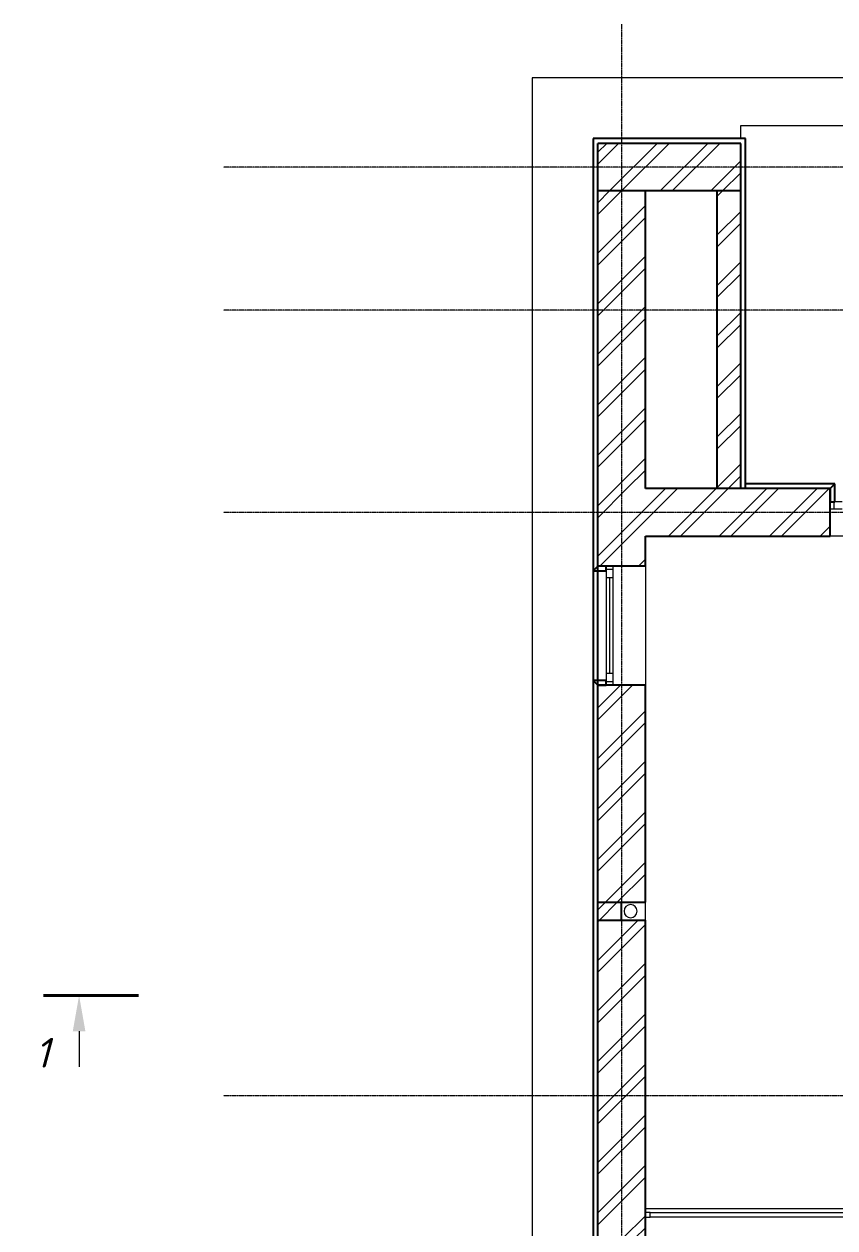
# Model space of a CAD drawing. Header units: millimetres. Extents: x -5016 to 23572, y 233981 to 377995.
# Drawn here: x -5016 to 1790, y 307790 to 317902 of the extents above; entities that cross this region are included whole.
import ezdxf

# ---------------------------------------------------------------- set-up
doc = ezdxf.new("R2010")
doc.units = ezdxf.units.MM
doc.linetypes.add('Осевая 12-2-2', pattern=[16, 12, -2, 0, -2])
doc.linetypes.add('Пунктир 2-1_5', pattern=[3.5, 2, -1.5])
doc.layers.add('A-DETL', color=9, linetype='Continuous', lineweight=13, true_color=0xc200a600)
for name, color, linetype, lineweight in [('A-FLOR', 9, 'Continuous', 13), ('A-GLAZ', 8, 'Continuous', 13), ('A-GLAZ-CWMG', 8, 'Continuous', 13), ('A-WALL', 8, 'Continuous', 13), ('A-WALL-PATT', 8, 'Continuous', 13), ('G-ANNO-SYMB', 8, 'Continuous', 13), ('S-COLS', 8, 'Continuous', 13), ('S-GRID', 8, 'Continuous', 13), ('АР_подложка', 8, 'Continuous', 13)]:
    doc.layers.add(name, color=color, linetype=linetype, lineweight=lineweight)
doc.styles.add('ISOCPEUR_I', font='isocpeui.ttf', dxfattribs={"height": 250})
pattern_1 = [(45, (0, 0), (-212.132, 212.132), []), (45, (0, 100), (-212.132, 212.132), [])]

# ---------------------------------------------------------------- blocks, each defined once
blk = doc.blocks.new('Прямоугольный импост - Прямоугольный импост чёрный-1565332-Этаж 2 - План кровли')
at = {"layer": 'A-GLAZ-CWMG'}
for p, q in [((2408, 12553), (2408, 12593)), ((2408, 12593), (11578, 12593)), ((11578, 12553), (2408, 12553)), ((11578, 12593), (11578, 12553))]:
    blk.add_line(p, q, dxfattribs=at)
blk = doc.blocks.new('Прямоугольный импост - Прямоугольный импост чёрный-1565334-Этаж 2 - План кровли')
at = {"layer": 'A-GLAZ-CWMG'}
for p, q in [((-40, -20), (-40, 20)), ((-40, 20), (0, 20)), ((0, -20), (-40, -20))]:
    blk.add_line(p, q, dxfattribs=at)
blk = doc.blocks.new('INT 20 Окно Прямоугольник 1ст - INT 20 Окно Прямоугольник 1ст 1000-3000h остекление-1568838-Этаж 2 - План кровли')
at = {"layer": 'A-GLAZ'}
for p, q in [((-470, 130), (-470, 70)), ((-400, 130), (-460, 130)), ((460, 130), (400, 130)), ((470, 70), (470, 130)), ((-500, 70), (-470, 70)), ((-470, 70), (-400, 70)), ((400, 70), (470, 70)), ((470, 70), (500, 70))]:
    blk.add_line(p, q, dxfattribs=at)
blk = doc.blocks.new('INT 20 Откосы окон снаружи Прямоугольник - INT 20 Откосы окон снаружи Прямоугольник-1566574-Этаж 2 - План кровли')
at = {"layer": 'A-WALL', "lineweight": 25}
for p, q in [((-477, 30), (-517, -10)), ((-477, -80), (-477, 30)), ((483, -10), (443, 30)), ((443, 30), (443, -80)), ((-517, -10), (-517, -80)), ((-517, -80), (-477, -80)), ((443, -80), (483, -80)), ((483, -80), (483, -10))]:
    blk.add_line(p, q, dxfattribs=at)
blk = doc.blocks.new('INT 20 Стекло - Стекло-1566582-Этаж 2 - План кровли')
at = {"layer": 'A-GLAZ'}
for p, q in [((400, 30), (-400, 30)), ((-400, 30), (-400, -30)), ((-400, 0), (400, 0)), ((400, -30), (400, 30)), ((-400, -30), (400, -30))]:
    blk.add_line(p, q, dxfattribs=at)
blk = doc.blocks.new('INT 20 Окно Прямоугольник 3ст - INT 20 Окно Прямоугольник 3ст 6000_3000-1568890-Этаж 2 - План кровли')
at = {"layer": 'A-GLAZ'}
for p, q in [((-3000, 30), (-2970, 30)), ((-2970, 90), (-2970, 30)), ((-2970, 30), (-2900, 30)), ((-2900, 90), (-2960, 90)), ((-955, 90), (-1025, 90)), ((-1025, 30), (-955, 30)), ((1025, 90), (955, 90)), ((955, 30), (1025, 30)), ((2960, 90), (2900, 90)), ((2900, 30), (2970, 30)), ((2970, 30), (2970, 90)), ((2970, 30), (3000, 30))]:
    blk.add_line(p, q, dxfattribs=at)
blk = doc.blocks.new('INT 20 Откосы окон снаружи Прямоугольник - INT 20 Откосы окон снаружи Прямоугольник-1566592-Этаж 2 - План кровли')
at = {"layer": 'A-WALL', "lineweight": 25}
for p, q in [((-2977, 70), (-3017, 30)), ((-3017, 30), (-3017, -80)), ((-2977, -80), (-2977, 70)), ((2983, 30), (2943, 70)), ((2943, 70), (2943, -80)), ((2983, -80), (2983, 30)), ((-3017, -80), (-2977, -80)), ((2943, -80), (2983, -80))]:
    blk.add_line(p, q, dxfattribs=at)
blk = doc.blocks.new('Колонна ЖБМ - Круг - D 110-1653299-Этаж 2 - План кровли')
at = {"layer": 'S-COLS'}
for start, end in [(360, 180), (180, 360)]:
    blk.add_arc((0, 0), 55, start, end, dxfattribs=at)
blk = doc.blocks.new('Разрез - Номер спереди-3576-Этаж 2 - План кровли')
at = {"layer": 'G-ANNO-SYMB'}
blk.add_hatch(color=256, dxfattribs=at).paths.add_polyline_path([(2.47, -3), (3, 0), (3.53, -3)])
at = {"layer": 'G-ANNO-SYMB', "lineweight": 40}
blk.add_line((0, 0), (8, 0), dxfattribs=at)
at = {"layer": 'G-ANNO-SYMB'}
blk.add_line((3, -3), (3, -6), dxfattribs=at)
blk = doc.blocks.new('АР_k2roof1')
at = {"layer": 'A-WALL-PATT', "lineweight": 9}
h = blk.add_hatch(dxfattribs=at)
h.set_pattern_fill('FP_1', color=256, style=0, pattern_type=2)
h.set_pattern_definition(pattern_1)
h.paths.add_polyline_path([(3168, 21173), (3168, 21573), (1968, 21573), (1968, 21173), (2968, 21173)])
h = blk.add_hatch(dxfattribs=at)
h.set_pattern_fill('FP_1', color=256, style=0, pattern_type=2)
h.set_pattern_definition(pattern_1)
h.paths.add_polyline_path([(2368, 18673), (2368, 21173), (1968, 21173), (1968, 18673)])
h = blk.add_hatch(dxfattribs=at)
h.set_pattern_fill('FP_1', color=256, style=0, pattern_type=2)
h.set_pattern_definition(pattern_1)
h.paths.add_polyline_path([(2968, 18673), (3168, 18673), (3168, 21173), (2968, 21173), (2968, 19528)])
h = blk.add_hatch(dxfattribs=at)
h.set_pattern_fill('FP_1', color=256, style=0, pattern_type=2)
h.set_pattern_definition(pattern_1)
h.paths.add_polyline_path([(11868, 18273), (11868, 18673), (9918, 18673), (9918, 18273), (11705, 18273)])
h.paths.add_polyline_path([(3918, 18273), (3918, 18673), (1968, 18673), (1968, 18273), (3041, 18273)])
h = blk.add_hatch(dxfattribs=at)
h.set_pattern_fill('FP_1', color=256, style=0, pattern_type=2)
h.set_pattern_definition(pattern_1)
h.paths.add_polyline_path([(2368, 15198), (2368, 17023), (1968, 17023), (1968, 15198)])
h.paths.add_polyline_path([(2368, 18023), (2368, 18273), (1968, 18273), (1968, 18023)])
h = blk.add_hatch(dxfattribs=at)
h.set_pattern_fill('FP_1', color=256, style=0, pattern_type=2)
h.set_pattern_definition(pattern_1)
h.paths.add_polyline_path([(1968, 15048), (2168, 15048), (2168, 15198), (1968, 15198)])
h = blk.add_hatch(dxfattribs=at)
h.set_pattern_fill('FP_1', color=256, style=0, pattern_type=2)
h.set_pattern_definition(pattern_1)
h.paths.add_polyline_path([(2318, 8098), (2368, 8098), (2368, 11373), (1968, 11373), (1968, 8098)])
h.paths.add_polyline_path([(2368, 12373), (2368, 15048), (1968, 15048), (1968, 12373), (2318, 12373)])
at = {"layer": 'A-DETL', "color": 1, "lineweight": 25, "true_color": 0xff0000}
for p, q in [((2168, 15048), (2168, 15198)), ((2168, 15198), (2368, 15198)), ((2168, 15048), (2368, 15048))]:
    blk.add_line(p, q, dxfattribs=at)
at = {"layer": 'A-FLOR'}
for p, q in [((12518, 22123), (1418, 22123)), ((1418, 22123), (1418, 3123)), ((3168, 21613), (3168, 21723)), ((3168, 21723), (12118, 21723)), ((2368, 15048), (2368, 15198)), ((11568, 12623), (2368, 12623))]:
    blk.add_line(p, q, dxfattribs=at)
at = {"layer": 'A-WALL', "lineweight": 25}
for p, q in [((3208, 21613), (1928, 21613)), ((1928, 21613), (1928, 5533)), ((3168, 21573), (1968, 21573)), ((1968, 5573), (1968, 21573)), ((3168, 18673), (3168, 21573)), ((3208, 18673), (3208, 21613)), ((3168, 21173), (1968, 21173)), ((2368, 18673), (2368, 21173)), ((2968, 21173), (2968, 18673)), ((3958, 18713), (3208, 18713)), ((3918, 18673), (3958, 18713)), ((3918, 18673), (2368, 18673)), ((3918, 18273), (3918, 18673)), ((2368, 18273), (3918, 18273)), ((2368, 18023), (2368, 18273)), ((1968, 18023), (2368, 18023)), ((1928, 17983), (1968, 17983)), ((2368, 17023), (1968, 17023)), ((2368, 15198), (2368, 17023)), ((1968, 15198), (2368, 15198)), ((2168, 15048), (2168, 15198)), ((1968, 15048), (2368, 15048)), ((2368, 12373), (2368, 15048))]:
    blk.add_line(p, q, dxfattribs=at)
at = {"layer": 'A-WALL'}
for p, q in [((9918, 18273), (3918, 18273)), ((2368, 18023), (2368, 17023))]:
    blk.add_line(p, q, dxfattribs=at)
at = {"layer": 'G-ANNO-SYMB', "linetype": 'Пунктир 2-1_5'}
blk.add_line((-2686, 14415), (-2157, 14415), dxfattribs=at)
at = {"layer": 'S-GRID', "color": 251, "linetype": 'Осевая 12-2-2', "true_color": 0x646464}
for p, q in [((2168, 22575), (2168, -1346)), ((23376, 21373), (-1176, 21373)), ((23376, 20173), (-1176, 20173)), ((23376, 18473), (-1176, 18473)), ((23376, 13573), (-1176, 13573))]:
    blk.add_line(p, q, dxfattribs=at)
at = {"layer": 'A-GLAZ'}
blk.add_blockref('INT 20 Окно Прямоугольник 3ст - INT 20 Окно Прямоугольник 3ст 6000_3000-1568890-Этаж 2 - План кровли', (6918, 18473), dxfattribs=at)
at = {"layer": 'A-GLAZ', "rotation": 89.99999999999991}
for name, p in [('INT 20 Окно Прямоугольник 1ст - INT 20 Окно Прямоугольник 1ст 1000-3000h остекление-1568838-Этаж 2 - План кровли', (2168, 17523)), ('INT 20 Стекло - Стекло-1566582-Этаж 2 - План кровли', (2068, 17523))]:
    blk.add_blockref(name, p, dxfattribs=at)
at = {"layer": 'A-GLAZ-CWMG', "extrusion": (0, 0, -1)}
blk.add_blockref('Прямоугольный импост - Прямоугольный импост чёрный-1565334-Этаж 2 - План кровли', (-2368, 12573), dxfattribs=at)
at = {"layer": 'A-GLAZ-CWMG'}
blk.add_blockref('Прямоугольный импост - Прямоугольный импост чёрный-1565332-Этаж 2 - План кровли', (0, 0), dxfattribs=at)
at = {"layer": 'A-WALL'}
blk.add_blockref('INT 20 Откосы окон снаружи Прямоугольник - INT 20 Откосы окон снаружи Прямоугольник-1566592-Этаж 2 - План кровли', (6935, 18643), dxfattribs=at)
at = {"layer": 'A-WALL', "rotation": 89.99999999999991}
blk.add_blockref('INT 20 Откосы окон снаружи Прямоугольник - INT 20 Откосы окон снаружи Прямоугольник-1566574-Этаж 2 - План кровли', (1958, 17539), dxfattribs=at)
at = {"layer": 'G-ANNO-SYMB', "xscale": 99.99999999999993, "yscale": 99.99999999999993, "zscale": 99.99999999999993}
blk.add_blockref('Разрез - Номер спереди-3576-Этаж 2 - План кровли', (-2686, 14415), dxfattribs=at)
at = {"layer": 'S-COLS'}
blk.add_blockref('Колонна ЖБМ - Круг - D 110-1653299-Этаж 2 - План кровли', (2243, 15123), dxfattribs=at)
at = {"layer": 'G-ANNO-SYMB', "insert": (-2758, 14059), "char_height": 250, "width": 160.34, "attachment_point": 1, "style": 'ISOCPEUR_I', "bg_fill": 3, "box_fill_scale": 0, "bg_fill_color": 256, "bg_fill_true_color": 3254780160, "bg_fill_transparency": 256}
blk.add_mtext('\\fISOCPEUR|b0|i1|c204|p34|;1', dxfattribs=at)

msp = doc.modelspace()

# ---------------------------------------------------------------- block references
at = {"layer": 'АР_подложка'}
msp.add_blockref('АР_k2roof1', (-2168, 295327), dxfattribs=at)

doc.saveas('drawing.dxf')
